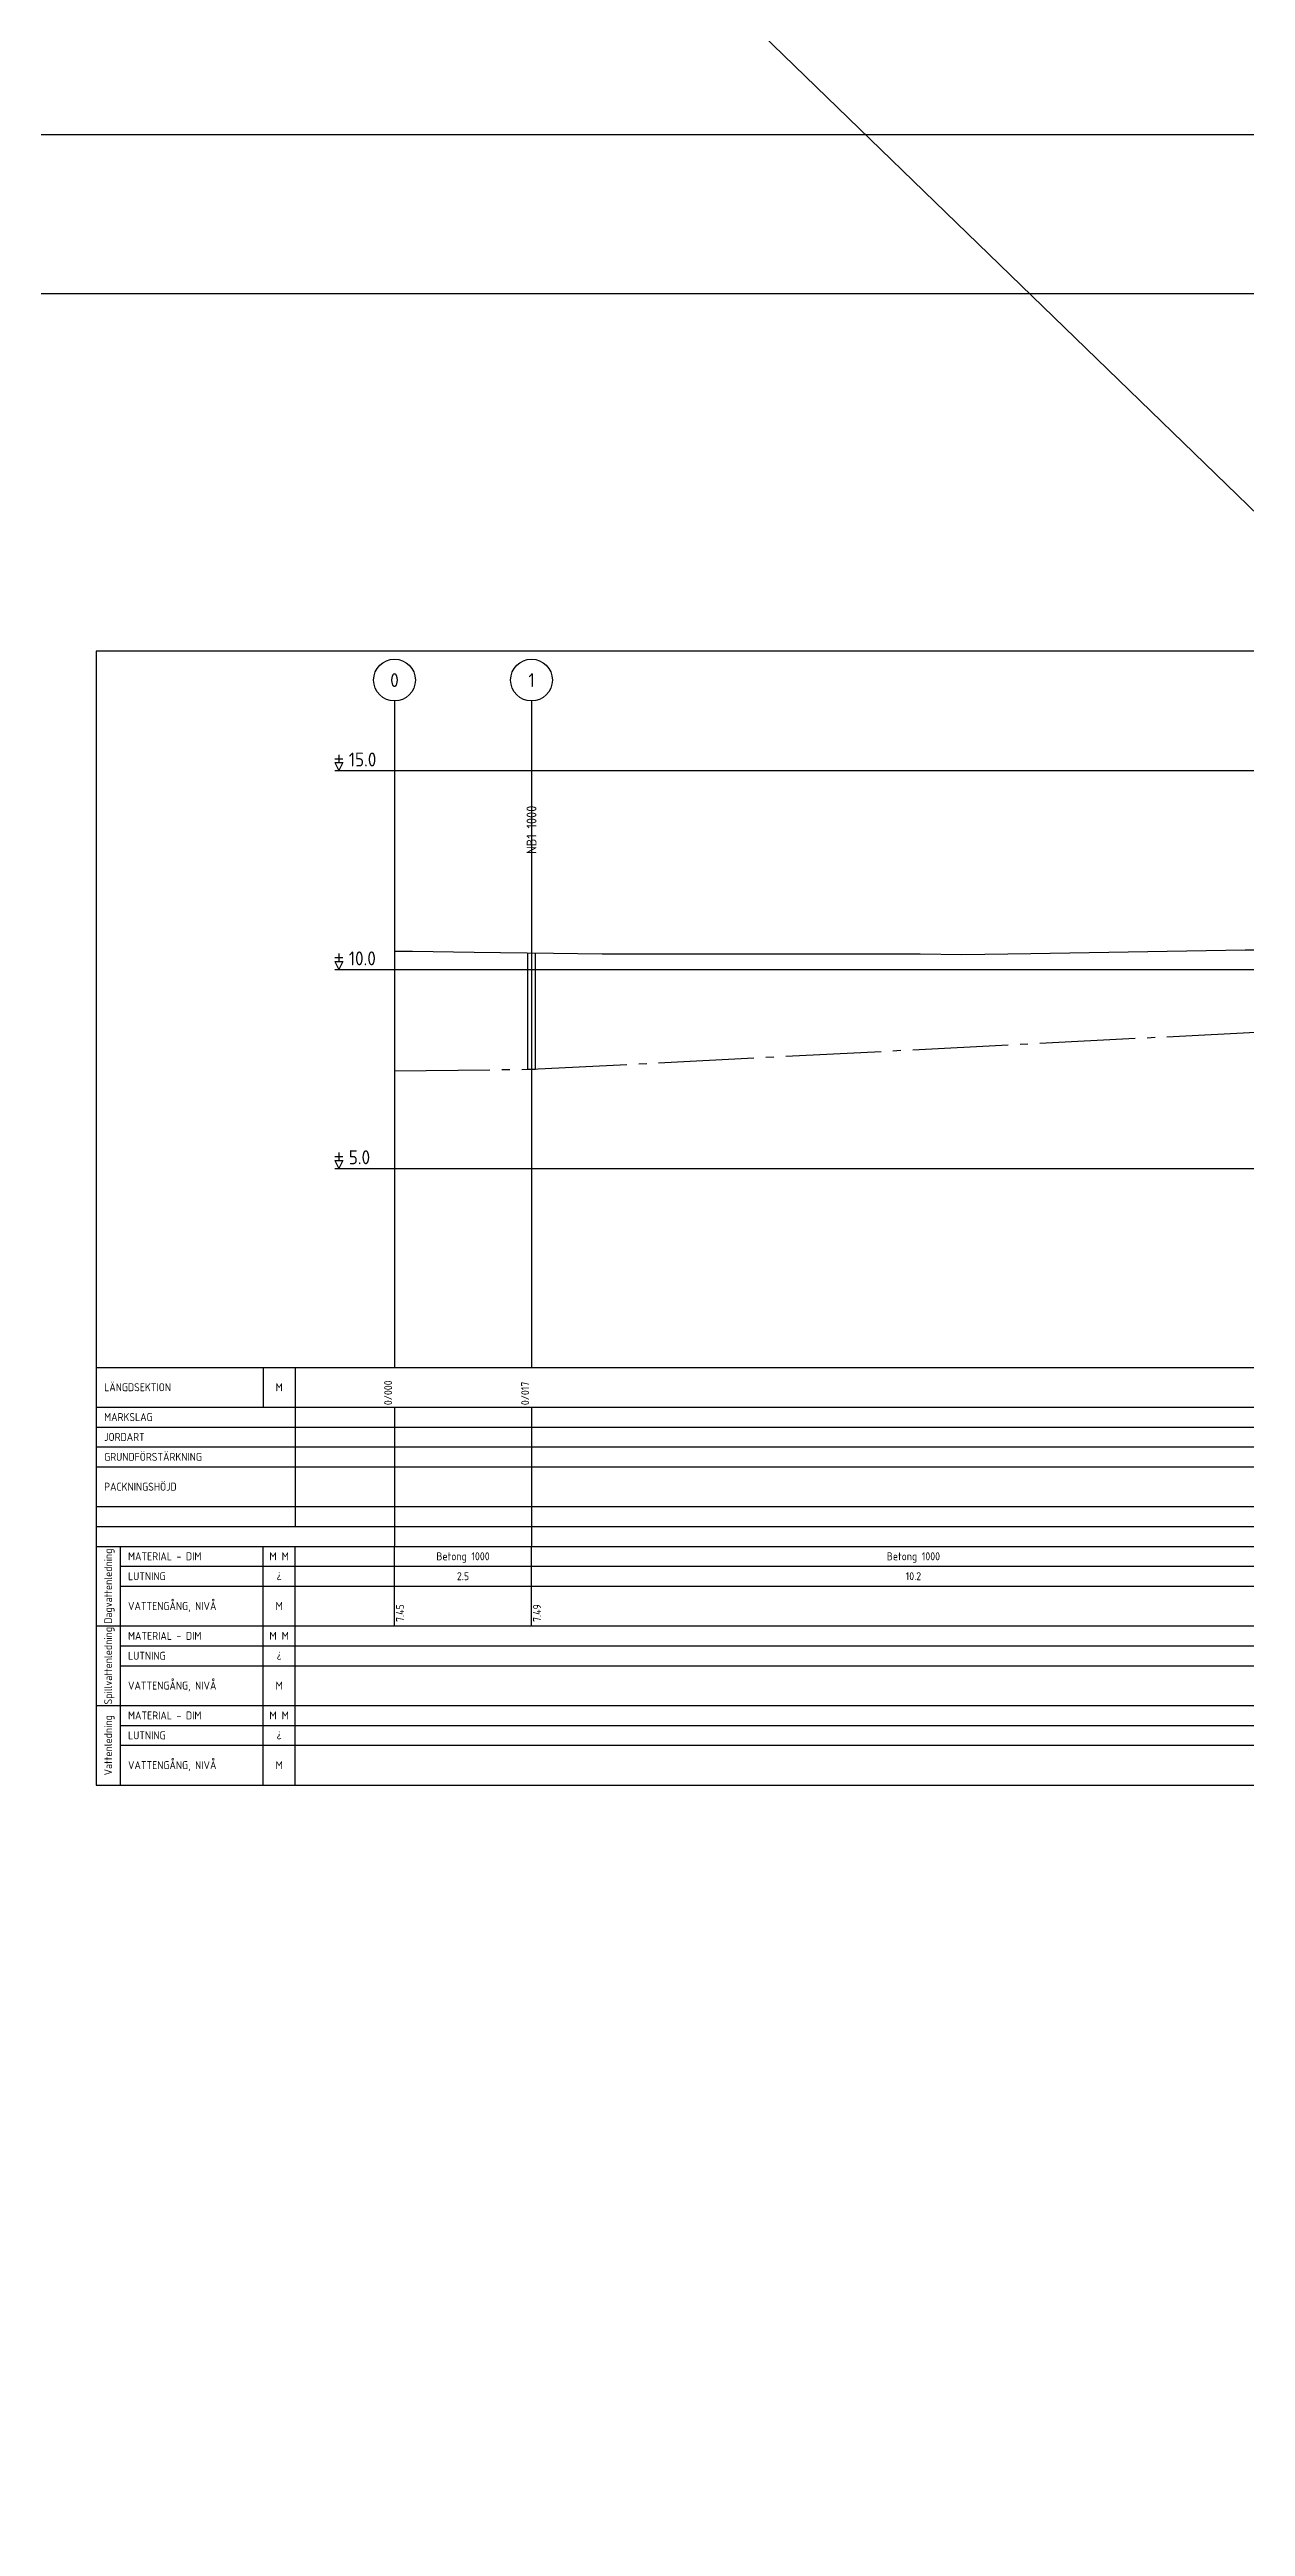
# Model space of a CAD drawing. Header units: metres. Extents: x 14120 to 17296, y 12612 to 17223.
# Drawn here: x 15245.5 to 15395.9, y 16468.2 to 16779.5 of the extents above; entities that cross this region are included whole.
import ezdxf
from ezdxf.enums import TextEntityAlignment as Align

# ---------------------------------------------------------------- set-up
doc = ezdxf.new("R2010")
doc.units = ezdxf.units.M
doc.header["$MEASUREMENT"] = 0
doc.linetypes.add('BH90-PMB-DV', pattern=[16, 12, -1.5, 1, -1.5])
doc.layers.get('DEFPOINTS').update_dxf_attribs({"color": 5, "linetype": 'CONTINUOUS'})
for name, color, linetype in [('M-368-T', 1, 'CONTINUOUS'), ('M-368A', 1, 'CONTINUOUS'), ('M-368B', 4, 'CONTINUOUS'), ('M-412', 3, 'BH90-PMB-DV'), ('M-46-Brunn_nb', 6, 'CONTINUOUS'), ('M-46-MARK', 4, 'CONTINUOUS'), ('M-46-MARK_top', 7, 'CONTINUOUS'), ('M-466-x', 3, 'CONTINUOUS'), ('M-468A', 1, 'CONTINUOUS'), ('M-469-x', 3, 'CONTINUOUS')]:
    doc.layers.add(name, color=color, linetype=linetype)
doc.layers.add('Slask', color=6, linetype='CONTINUOUS', plot=False)
doc.styles.add('ISO', font='iso.shx')
doc.styles.add('ISO18', font='ISO3098', dxfattribs={"height": 1.8})
doc.styles.add('ISO3098', font='iso3098.shx')

msp = doc.modelspace()

# ---------------------------------------------------------------- linework, layer by layer
at = {"layer": 'DEFPOINTS', "flags": 128}
for points in [[(15120.19, 16174.839), (15120.19, 16768.839), (15961.19, 16768.839), (15961.19, 16174.839)], [(15160.19, 16194.839), (15160.19, 16748.839), (15941.19, 16748.839), (15941.19, 16314.839), (15841.19, 16314.839), (15841.19, 16194.839)]]:
    msp.add_lwpolyline(points, close=True, dxfattribs=at)
at = {"layer": 'M-368-T'}
for p, q in [((15281.363, 16690.376), (15282.363, 16690.376)), ((15281.363, 16689.876), (15282.363, 16689.876)), ((15281.363, 16689.876), (15281.863, 16688.876)), ((15281.863, 16690.876), (15281.863, 16689.876)), ((15282.363, 16689.876), (15281.863, 16688.876)), ((15281.363, 16665.376), (15282.363, 16665.376)), ((15281.363, 16664.876), (15282.363, 16664.876)), ((15281.363, 16664.876), (15281.863, 16663.876)), ((15281.863, 16665.876), (15281.863, 16664.876)), ((15282.363, 16664.876), (15281.863, 16663.876)), ((15281.363, 16640.376), (15282.363, 16640.376)), ((15281.363, 16639.876), (15282.363, 16639.876)), ((15281.363, 16639.876), (15281.863, 16638.876)), ((15281.863, 16640.876), (15281.863, 16639.876)), ((15282.363, 16639.876), (15281.863, 16638.876))]:
    msp.add_line(p, q, dxfattribs=at)
at = {"layer": 'M-368A'}
msp.add_lwpolyline([(15251.363, 16561.376), (15599.524, 16561.376), (15599.524, 16703.876), (15251.363, 16703.876)], close=True, dxfattribs=at)
at = {"layer": 'M-368B'}
for p, q in [((15281.363, 16688.876), (15599.524, 16688.876)), ((15281.363, 16663.876), (15599.524, 16663.876)), ((15281.363, 16638.876), (15599.524, 16638.876))]:
    msp.add_line(p, q, dxfattribs=at)
at = {"layer": 'M-412'}
for points in [[(15306.089, 16651.341), (15402.124, 16656.262)], [(15288.863, 16651.126), (15306.089, 16651.341)]]:
    msp.add_lwpolyline(points, dxfattribs=at)
at = {"layer": 'M-46-Brunn_nb'}
msp.add_lwpolyline([(15305.589, 16665.897), (15305.589, 16651.341), (15306.589, 16651.341), (15306.589, 16665.897)], dxfattribs=at)
at = {"layer": 'M-46-MARK', "flags": 128}
msp.add_lwpolyline([(15288.863, 16666.166), (15291.123, 16666.178), (15291.124, 16666.178), (15298.863, 16666.066), (15308.863, 16665.92), (15314.957, 16665.832), (15320.966, 16665.866), (15328.863, 16665.864), (15338.863, 16665.862), (15348.863, 16665.86), (15354.946, 16665.858), (15360.179, 16665.764), (15368.863, 16665.903), (15395.817, 16666.334), (15395.817, 16666.334), (15397.696, 16666.368)], dxfattribs=at)
at = {"layer": 'M-46-MARK_top'}
msp.add_lwpolyline([(15288.863, 16666.166), (15291.123, 16666.178), (15291.124, 16666.178), (15298.863, 16666.066), (15308.863, 16665.92), (15314.957, 16665.832), (15320.966, 16665.866), (15328.863, 16665.864), (15338.863, 16665.862), (15348.863, 16665.86), (15354.946, 16665.858), (15360.179, 16665.764), (15368.863, 16665.903), (15395.817, 16666.334), (15395.817, 16666.334), (15397.696, 16666.368)], dxfattribs=at)
at = {"layer": 'M-466-x'}
for p, q in [((15288.863, 16697.626), (15288.863, 16613.876)), ((15306.089, 16697.626), (15306.089, 16613.876)), ((15288.863, 16581.376), (15288.863, 16591.376)), ((15306.089, 16581.376), (15306.089, 16591.376))]:
    msp.add_line(p, q, dxfattribs=at)
for centre in [(15288.863, 16700.251), (15306.089, 16700.251)]:
    msp.add_circle(centre, 2.625, dxfattribs=at)
at = {"layer": 'M-468A'}
for p, q in [((15251.363, 16613.876), (15599.524, 16613.876)), ((15272.363, 16613.876), (15272.363, 16608.876)), ((15276.363, 16613.876), (15276.363, 16593.876)), ((15251.363, 16608.876), (15599.524, 16608.876)), ((15251.363, 16606.376), (15599.524, 16606.376)), ((15251.363, 16603.876), (15599.524, 16603.876)), ((15251.363, 16601.376), (15599.524, 16601.376)), ((15251.363, 16596.376), (15599.524, 16596.376)), ((15251.363, 16593.876), (15599.524, 16593.876)), ((15251.363, 16591.376), (15599.524, 16591.376)), ((15254.363, 16591.376), (15254.363, 16581.376)), ((15272.363, 16581.376), (15272.363, 16591.376)), ((15276.363, 16581.376), (15276.363, 16591.376)), ((15254.363, 16588.876), (15599.524, 16588.876)), ((15254.363, 16586.376), (15599.524, 16586.376)), ((15251.363, 16581.376), (15599.524, 16581.376)), ((15254.363, 16581.376), (15254.363, 16571.376)), ((15272.363, 16571.376), (15272.363, 16581.376)), ((15276.363, 16571.376), (15276.363, 16581.376)), ((15254.363, 16578.876), (15599.524, 16578.876)), ((15254.363, 16576.376), (15599.524, 16576.376)), ((15251.363, 16571.376), (15599.524, 16571.376)), ((15254.363, 16571.376), (15254.363, 16561.376)), ((15272.363, 16561.376), (15272.363, 16571.376)), ((15276.363, 16561.376), (15276.363, 16571.376)), ((15254.363, 16568.876), (15599.524, 16568.876)), ((15254.363, 16566.376), (15599.524, 16566.376))]:
    msp.add_line(p, q, dxfattribs=at)
at = {"layer": 'M-469-x', "linetype": 'Continuous'}
for p, q in [((15288.863, 16608.876), (15288.863, 16591.376)), ((15306.089, 16608.876), (15306.089, 16591.376))]:
    msp.add_line(p, q, dxfattribs=at)
at = {"layer": 'Slask', "flags": 128}
msp.add_lwpolyline([(15961.19, 16174.839), (15180.19, 16931.454)], dxfattribs=at)

# ---------------------------------------------------------------- texts
at = {"layer": 'M-368-T', "style": 'ISO'}
for s, p in [('15.0', (15283.113, 16688.876)), ('10.0', (15283.113, 16663.876)), ('5.0', (15283.113, 16638.876))]:
    msp.add_text(s, height=1.75, dxfattribs=at).set_placement(p, align=Align.BOTTOM_LEFT)
at = {"layer": 'M-466-x', "style": 'ISO'}
for s, height, p in [('0', 1.75, (15288.863, 16700.251)), ('1', 1.75, (15306.089, 16700.251)), ('Betong 1000', 1, (15297.476, 16590.126)), ('Betong 1000', 1, (15354.106, 16590.126)), ('2.5', 1, (15297.476, 16587.626)), ('10.2', 1, (15354.106, 16587.626))]:
    msp.add_text(s, height=height, dxfattribs=at).set_placement(p, align=Align.MIDDLE_CENTER)
msp.add_text('NB1 1000', height=1.25, rotation=90, dxfattribs=at).set_placement((15306.089, 16678.397), align=Align.MIDDLE_LEFT)
for s, p in [('0/000', (15288.863, 16609.126)), ('0/017', (15306.089, 16609.126))]:
    msp.add_text(s, height=1, rotation=90, dxfattribs=at).set_placement(p, align=Align.BOTTOM_LEFT)
for s, p in [('7.45', (15289.063, 16581.876)), ('7.49', (15306.289, 16581.876))]:
    msp.add_text(s, height=1, rotation=90, dxfattribs=at).set_placement(p, align=Align.TOP_LEFT)
at = {"layer": 'M-468A', "style": 'ISO'}
for s, p in [('LÄNGDSEKTION', (15252.363, 16611.376)), ('JORDART', (15252.363, 16605.126)), ('MARKSLAG', (15252.363, 16607.626)), ('GRUNDFÖRSTÄRKNING', (15252.363, 16602.626)), ('PACKNINGSHÖJD', (15252.363, 16598.876)), ('MATERIAL - DIM', (15255.363, 16590.126)), ('LUTNING', (15255.363, 16587.626)), ('VATTENGÅNG, NIVÅ', (15255.363, 16583.876)), ('MATERIAL - DIM', (15255.363, 16580.126)), ('LUTNING', (15255.363, 16577.626)), ('VATTENGÅNG, NIVÅ', (15255.363, 16573.876)), ('MATERIAL - DIM', (15255.363, 16570.126)), ('LUTNING', (15255.363, 16567.626)), ('VATTENGÅNG, NIVÅ', (15255.363, 16563.876))]:
    msp.add_text(s, height=1, dxfattribs=at).set_placement(p, align=Align.MIDDLE_LEFT)
at = {"layer": 'M-468A'}
for s, style, p in [('M', 'ISO', (15274.363, 16611.376)), ('M M', 'ISO18', (15274.363, 16590.126)), ('¿', 'ISO3098', (15274.363, 16587.626)), ('M', 'ISO18', (15274.363, 16583.876)), ('M M', 'ISO18', (15274.363, 16580.126)), ('¿', 'ISO3098', (15274.363, 16577.626)), ('M', 'ISO18', (15274.363, 16573.876)), ('M M', 'ISO18', (15274.363, 16570.126)), ('¿', 'ISO3098', (15274.363, 16567.626)), ('M', 'ISO18', (15274.363, 16563.876))]:
    msp.add_text(s, height=1, dxfattribs=dict(at, style=style)).set_placement(p, align=Align.MIDDLE_CENTER)
at = {"layer": 'M-468A', "style": 'ISO'}
for s, p in [('Dagvattenledning', (15252.363, 16586.376)), ('Spillvattenledning', (15252.363, 16576.376)), ('Vattenledning', (15252.363, 16566.376))]:
    msp.add_text(s, height=1, rotation=90, dxfattribs=at).set_placement(p, align=Align.TOP_CENTER)

doc.saveas('drawing.dxf')
